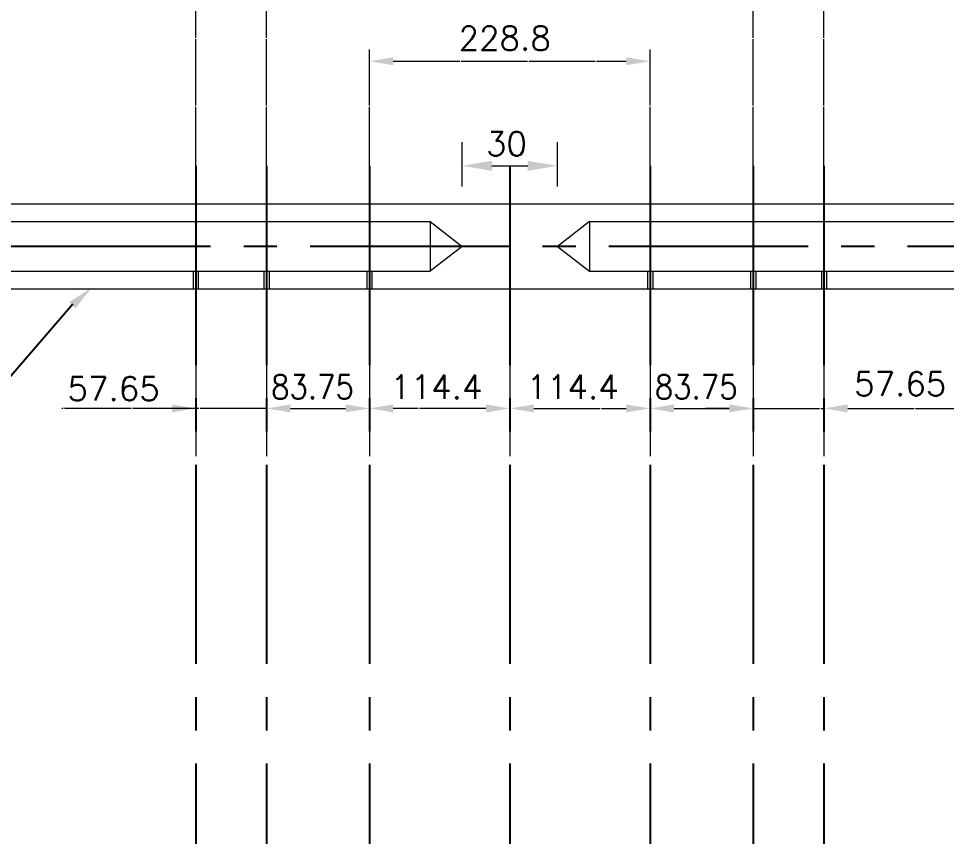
# Model space of a CAD drawing. Extents: x 0 to 841, y 0 to 594.
# Drawn here: x 131.3 to 201.2, y 466.9 to 528.4 of the extents above; entities that cross this region are included whole.
import ezdxf

# ---------------------------------------------------------------- set-up
doc = ezdxf.new("R2010")
doc.units = 0
doc.header["$LTSCALE"] = 5
doc.header["$MEASUREMENT"] = 0
for name, pattern in [('C12', [40, 34, -2, 2, -2]), ('CENTER2', [1.125, 0.75, -0.125, 0.125, -0.125]), ('CONT', [1, 1, 0])]:
    doc.linetypes.add(name, pattern=pattern)
doc.layers.get('0').update_dxf_attribs({"lineweight": 9})
doc.layers.add('CEN2', color=1, linetype='C12')
doc.layers.add('DIM', color=4, linetype='Continuous')
doc.styles.add('ROMANS', font='romans.shx')

msp = doc.modelspace()

# ---------------------------------------------------------------- linework, layer by layer
at = {"color": 4, "linetype": 'CONT'}
for p, q in [((144.629, 511.671), (144.629, 541.006)), ((191.933, 511.671), (191.933, 541.006)), ((149.957, 511.671), (149.957, 534.209)), ((186.605, 511.671), (186.605, 534.209)), ((157.709, 511.671), (157.709, 526.087)), ((178.853, 511.671), (178.853, 526.087)), ((159.509, 525.215), (177.053, 525.215)), ((164.681, 515.775), (164.681, 519.115)), ((171.881, 515.775), (171.881, 519.115)), ((166.931, 517.343), (169.631, 517.343)), ((157.709, 507.675), (157.709, 495.478)), ((168.281, 507.675), (168.281, 495.478)), ((168.281, 507.675), (168.281, 495.478)), ((178.853, 507.675), (178.853, 495.478)), ((144.629, 504.471), (144.629, 495.478)), ((149.957, 504.471), (149.957, 495.478)), ((149.957, 504.471), (149.957, 495.478)), ((157.709, 504.471), (157.709, 495.478)), ((178.853, 504.471), (178.853, 495.478)), ((186.605, 504.471), (186.605, 495.478)), ((186.605, 504.471), (186.605, 495.478)), ((191.933, 504.471), (191.933, 495.478)), ((149.957, 499.078), (134.543, 499.078)), ((151.757, 499.078), (155.909, 499.078)), ((166.481, 499.078), (159.509, 499.078)), ((170.081, 499.078), (177.053, 499.078)), ((180.653, 499.078), (184.805, 499.078)), ((184.805, 499.078), (183.005, 499.078)), ((186.605, 499.078), (191.933, 499.078)), ((193.733, 499.078), (202.533, 499.078))]:
    msp.add_line(p, q, dxfattribs=at)
at = {"color": 3, "linetype": 'ByBlock'}
for p, q in [((86.681, 514.479), (249.881, 514.479)), ((86.681, 513.147), (162.281, 513.147)), ((162.281, 513.147), (162.281, 509.403)), ((162.281, 513.147), (164.681, 511.275)), ((174.281, 513.147), (171.881, 511.275)), ((174.281, 513.147), (249.881, 513.147)), ((174.281, 513.147), (174.281, 509.403)), ((164.681, 511.275), (162.281, 509.403)), ((171.881, 511.275), (174.281, 509.403)), ((86.681, 509.403), (162.281, 509.403)), ((144.437, 509.403), (144.437, 508.071)), ((144.821, 509.403), (144.821, 508.071)), ((149.765, 509.403), (149.765, 508.071)), ((150.149, 509.403), (150.149, 508.071)), ((157.517, 509.403), (157.517, 508.071)), ((157.901, 509.403), (157.901, 508.071)), ((174.281, 509.403), (249.881, 509.403)), ((178.661, 509.403), (178.661, 508.071)), ((179.045, 509.403), (179.045, 508.071)), ((186.413, 509.403), (186.413, 508.071)), ((186.797, 509.403), (186.797, 508.071)), ((191.741, 509.403), (191.741, 508.071)), ((192.125, 509.403), (192.125, 508.071)), ((85.961, 508.071), (250.601, 508.071))]:
    msp.add_line(p, q, dxfattribs=at)
at = {"color": 4, "linetype": 'ByBlock'}
for points in [[(159.509, 525.515), (159.509, 524.915), (157.709, 525.215)], [(177.053, 525.515), (177.053, 524.915), (178.853, 525.215)], [(166.931, 517.718), (166.931, 516.968), (164.681, 517.343)], [(169.631, 517.718), (169.631, 516.968), (171.881, 517.343)], [(142.829, 499.378), (142.829, 498.778), (144.629, 499.078)], [(151.757, 499.378), (151.757, 498.778), (149.957, 499.078)], [(155.909, 499.378), (155.909, 498.778), (157.709, 499.078)], [(159.509, 499.378), (159.509, 498.778), (157.709, 499.078)], [(166.481, 499.378), (166.481, 498.778), (168.281, 499.078)], [(170.081, 499.378), (170.081, 498.778), (168.281, 499.078)], [(177.053, 499.378), (177.053, 498.778), (178.853, 499.078)], [(180.653, 499.378), (180.653, 498.778), (178.853, 499.078)], [(184.805, 499.378), (184.805, 498.778), (186.605, 499.078)], [(184.805, 499.378), (184.805, 498.778), (186.605, 499.078)], [(193.733, 499.378), (193.733, 498.778), (191.933, 499.078)]]:
    msp.add_solid(points, dxfattribs=at)
at = {"layer": 'CEN2', "linetype": 'CENTER2', "ltscale": 4}
for p, q in [((144.629, 517.343), (144.629, 426.506)), ((149.957, 517.343), (149.957, 426.506)), ((157.709, 517.343), (157.709, 426.506)), ((168.281, 517.343), (168.281, 426.506)), ((178.853, 517.343), (178.853, 426.506)), ((186.605, 517.343), (186.605, 426.506)), ((191.933, 517.343), (191.933, 426.506)), ((258.24, 511.275), (79, 511.275))]:
    msp.add_line(p, q, dxfattribs=at)
at = {"layer": 'DIM'}
msp.add_line((135.385, 506.921), (122.78, 492.353), dxfattribs=at)
at = {"layer": 'DIM', "color": 4}
msp.add_solid([(135.565, 506.617), (135.129, 507.096), (136.785, 508.165)], dxfattribs=at)

# ---------------------------------------------------------------- texts
at = {"color": 2, "linetype": 'ByBlock', "style": 'ROMANS'}
for s, p in [('228.8', (164.424, 526.044)), ('30', (166.484, 518.102)), ('57.65', (194.214, 500.03)), ('57.65', (134.976, 499.663)), ('114.4', (159.277, 499.798)), ('114.4', (169.539, 499.798))]:
    msp.add_text(s, height=1.8, dxfattribs=at).set_placement(p)
at = {"color": 2, "linetype": 'ByBlock', "style": 'ROMANS', "width": 0.9}
for p in [(150.298, 499.798), (179.194, 499.798)]:
    msp.add_text('83.75', height=1.8, dxfattribs=at).set_placement(p)

doc.saveas('drawing.dxf')
